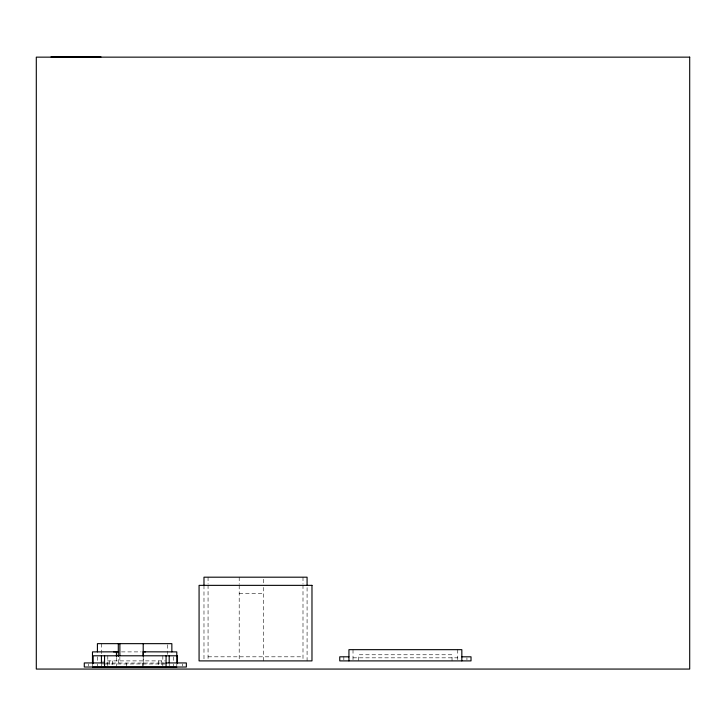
<?xml version="1.0" encoding="UTF-8"?>
<svg xmlns="http://www.w3.org/2000/svg" width="726" height="726" viewBox="0 0 726 726"><rect width="100%" height="100%" fill="white"/><g stroke="black" fill="none" stroke-linecap="round" stroke-linejoin="round"><path stroke-width="0.54" stroke-dasharray="3.63 2.72" d="M92.474 666.041L92.474 663.863M116.432 657.429L116.432 666.114M118.302 663.047L118.302 657.429M143.204 663.047L143.204 657.429M176.79 666.041L176.79 663.863M239.199 593.523L263.692 593.523M121.46 651.894L141.18 651.894M208.063 656.812L302.996 656.812M353.017 657.829L457.752 657.829M107.366 660.896L165.419 660.896M105.969 663.047L165.501 663.047M104.671 663.963L165.964 663.963M466.936 657.829L466.936 659.87M457.752 649.661L457.752 660.896M452.035 660.896L452.035 654.77L358.735 654.77L358.735 660.896M353.017 649.661L353.017 659.87M343.834 656.812L343.834 659.87M307.08 587.606L307.08 660.896M302.996 577.188L302.996 583.913M302.996 585.038L302.996 660.896M263.692 579.23L263.692 584.33M263.692 587.398L263.692 660.896M239.199 577.188L239.199 584.33M239.199 585.356L239.199 660.896M208.063 577.188L208.063 583.913M208.063 585.038L208.063 660.896M203.979 585.356L203.979 659.771M182.28 663.963L182.28 666.005M173.36 656.812L173.36 661.921M173.36 663.963L173.36 666.005M169.203 663.963L169.203 666.005M167.733 644.733L167.733 654.425M162.833 655.796L162.833 666.005M161.435 660.896L161.435 667.022M158.295 660.896L158.295 667.022M143.204 656.585L143.204 666.114M142.732 663.047L142.732 667.13M126.533 663.047L126.533 667.13M119.872 656.585L119.872 663.047M112.339 660.896L112.339 667.022M109.209 660.896L109.209 667.022M107.802 655.796L107.802 666.005M103.047 660.896L103.047 667.022M101.531 643.653L101.531 654.425M101.431 663.963L101.431 666.005M97.275 656.812L97.275 661.921M97.275 663.963L97.275 666.005M88.363 663.963L88.363 666.005"/><path stroke-width="1.09" d="M92.474 662.774L92.474 651.894L118.302 651.821L118.302 643.653M116.432 656.313L116.432 651.821L118.302 651.821L118.302 656.313M143.204 656.313L143.204 651.821L145.545 651.894M176.79 662.774L176.79 651.894L143.204 651.821M113.555 651.894L116.432 651.821M50.992 56.937L101.005 56.937M348.934 656.812L339.75 656.812L339.75 660.896L471.02 660.896L471.02 656.812L461.836 656.812M104.562 662.938L84.28 662.938L84.28 667.022L186.355 667.022L186.355 662.938L166.072 662.938M92.474 667.13L176.79 667.13M461.836 660.896L461.836 649.661L348.934 649.661L348.934 660.896M307.08 585.356L307.08 577.188L203.979 577.188L203.979 585.356M177.48 663.655L177.48 655.796L93.155 655.796L93.155 663.655M171.853 651.894L171.853 643.653L97.411 643.653L97.42 651.894M169.203 655.796L169.203 662.938M166.072 655.796L166.072 667.022M143.204 643.653L143.204 655.505M119.872 643.653L119.872 655.505M104.562 655.796L104.562 667.022M101.431 655.796L101.431 662.938M689.7 57.145L36.3 57.145L36.3 669.063L689.7 669.063L689.7 57.145M311.98 585.356L199.078 585.356L199.078 660.896L311.98 660.896L311.98 585.356"/></g></svg>
